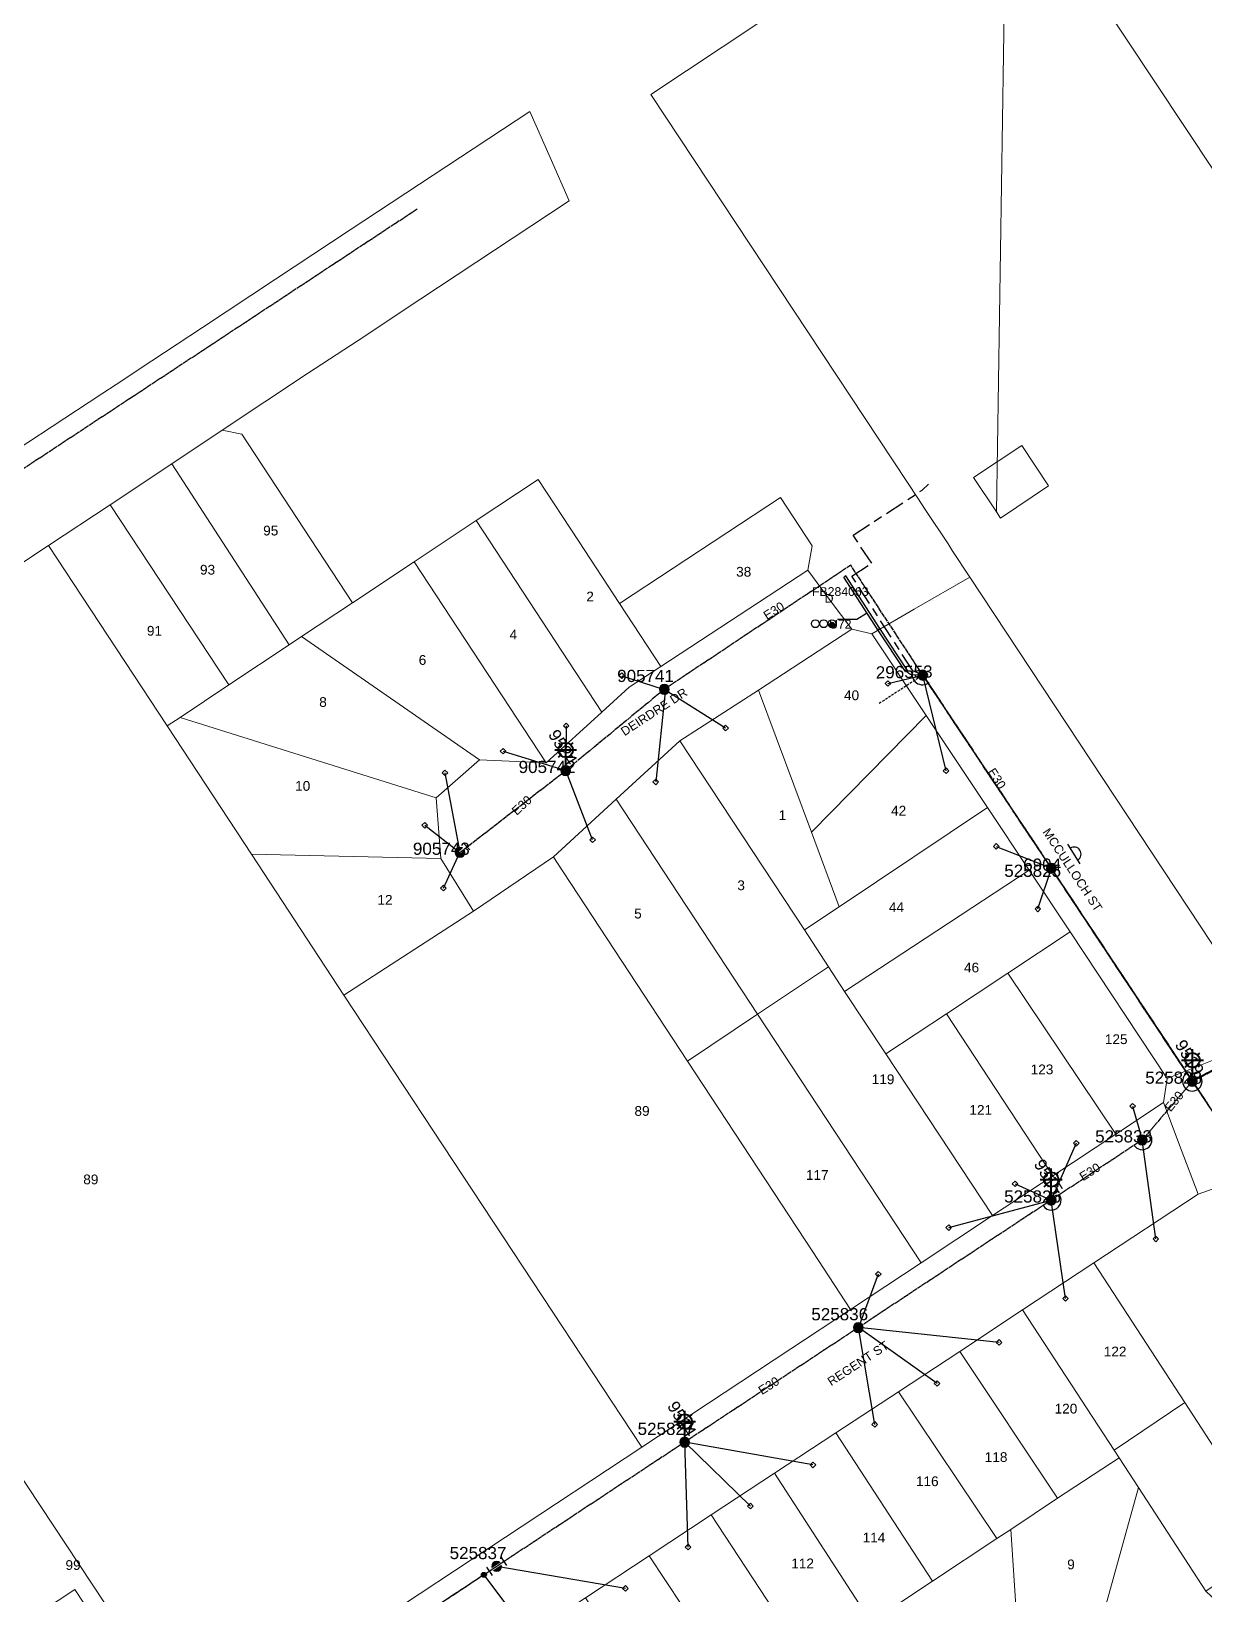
# Model space of a CAD drawing. Header units: metres. Extents: x 302064 to 305578, y 6265466 to 6271990.
# Drawn here: x 302596.1 to 302836.8, y 6271375.5 to 6271696.2 of the extents above; entities that cross this region are included whole.
import ezdxf
from ezdxf.enums import TextEntityAlignment as Align

# ---------------------------------------------------------------- set-up
doc = ezdxf.new("R2010")
doc.units = ezdxf.units.M
for name, pattern in [('Cable Exist OH', [1, 1, 0]), ('Cable Exist UG', [8.2, 4, -1.2, 1.8, -1.2]), ('DASHED', [0.75, 0.5, -0.25])]:
    doc.linetypes.add(name, pattern=pattern)
doc.layers.get('0').update_dxf_attribs({"color": 6})
for name, color, linetype in [('_User Miscellaneous12', 7, 'Continuous'), ('_User_LV_Exist', 7, 'Continuous'), ('Duct_SP_EXT', 7, 'Continuous'), ('Equip_LV_EXT', 7, 'Continuous'), ('Equip_SP_HV_EXT', 7, 'Continuous'), ('Equip_SP_SL_EXT', 7, 'Continuous'), ('Mains_HV_EXT', 1, 'Continuous'), ('Mains_LV_EXT', 5, 'Continuous'), ('Mains_SL_EXT', 3, 'Continuous'), ('Services_SP_EXT', 7, 'Continuous'), ('SupportsOH_SP_TR_HV_LV_SL_EXT', 7, 'Continuous'), ('Trench_SP_EXT', 7, 'Continuous')]:
    doc.layers.add(name, color=color, linetype=linetype)
doc.layers.add('Cadastre Land Parcels_SP_EXT', color=7, linetype='Continuous', lineweight=5)
doc.layers.add('Cadastre Roads_SP_EXT', color=9, linetype='Continuous', lineweight=5)
doc.layers.add('UNKNOWN_FEATURES', color=1, linetype='DASHED', plot=False)
doc.styles.add('iecARIAL', font='arial.ttf', dxfattribs={"height": 2})
doc.styles.add('POLE_LABEL', font='arial.ttf')
doc.styles.get("Standard").update_dxf_attribs({"font": 'arial.ttf'})

# ---------------------------------------------------------------- blocks, each defined once
blk = doc.blocks.new('DUCT_EXT')
blk.add_circle((0, 0.8), 0.8)
at = {"flags": 1}
blk.add_attdef('Z', (0, 0), '', height=0.2, dxfattribs=at)
at = {"flags": 9}
for tag, p in [('DUCT_CODE', (0, 0)), ('XSECT_TYPE', (0, -0.2)), ('STATE', (0, -0.6)), ('FB_REFERENCE', (0, -0.4)), ('NOTES', (0, -0.8))]:
    blk.add_attdef(tag, text='', height=0.2, dxfattribs=at).set_placement(p, align=Align.MIDDLE_LEFT)
blk = doc.blocks.new('SL_LANTERN_EXT')
at = {"lineweight": 40}
for p, q in [((0, 1.97), (0, 6.47)), ((-2.25, 4.22), (2.25, 4.22)), ((-1.46, 5.68), (-1.06, 5.28)), ((1.46, 5.68), (1.06, 5.28)), ((-1.46, 2.76), (-1.06, 3.16)), ((0, 0), (0, 2.72)), ((1.46, 2.76), (1.06, 3.16))]:
    blk.add_line(p, q, dxfattribs=at)
blk.add_circle((0, 4.22), 1.5, dxfattribs=at)
at = {"style": 'iecARIAL', "flags": 8}
blk.add_attdef('ASSET_NUM', (1.5, 1.5), '', height=2.5, dxfattribs=at)
for tag, p, height, flags in [('OPERATING_VOLTAGE', (0.98, -1.65), 0.2, 9), ('ORIENTATION', (0.98, -1.85), 0.2, 9), ('OWNED_BY', (0.98, -2.05), 0.2, 9), ('STATE', (0.98, -2.25), 0.2, 9), ('CONSTRUCTED_VOLTAGE', (0.98, -0.65), 0.2, 9), ('CONTROL_TYPE', (0.98, -0.85), 0.2, 9), ('LANTERN_PURPOSE', (0.98, -1.05), 0.2, 9), ('LANTERN_TYPE', (0.98, -1.25), 0.2, 9), ('NO_PHASES', (0.98, -1.45), 0.2, 9), ('USAGE', (0.98, -2.45), 0.2, 9), ('CEXIST', (0.98, -2.65), 0.2, 9), ('CNEW', (0.98, -2.85), 0.2, 9), ('CNUMBER', (0.98, -3.05), 0.2, 9), ('CREMOVE', (0.98, -3.25), 0.2, 9), ('LNUMBER', (2.18, -3.25), 2.5, 8), ('CREPLACE', (0.98, -3.45), 0.2, 9), ('LKINGHEIGHT', (0.98, -3.65), 0.2, 9), ('LBRACKET', (0.98, -3.85), 0.2, 9), ('LBRACKETVOCAB', (0.98, -4.05), 0.2, 9), ('LCATEGORY', (0.98, -4.25), 0.2, 9), ('LCHARGE1', (0.98, -4.45), 0.2, 9), ('LCHARGE1PERCENT', (0.98, -4.65), 0.2, 9), ('LCHARGE2', (0.98, -4.85), 0.2, 9), ('LCHARGE2PERCENT', (0.98, -5.05), 0.2, 9), ('LCHARGE3', (0.98, -5.25), 0.2, 9), ('LCHARGE3PERCENT', (0.98, -5.45), 0.2, 9), ('LEXIST', (0.98, -5.65), 0.2, 9), ('LLAMP', (0.98, -5.85), 0.2, 9), ('LLAMPVOCAB', (0.98, -6.05), 0.2, 9), ('LMAST', (0.98, -6.25), 0.2, 9), ('LMASTVOCAB', (0.98, -6.45), 0.2, 9), ('STREETNAME', (0.98, -9.25), 0.2, 9), ('SUBURB', (0.98, -9.45), 0.2, 1), ('LNEW', (0.98, -6.65), 0.2, 9), ('LANTNUMBER', (0.98, -6.85), 0.2, 9), ('LOUTREACH', (0.98, -7.25), 0.2, 9), ('LOUTREACHVOCAB', (0.98, -7.45), 0.2, 9), ('LRATECODE', (0.98, -7.65), 0.2, 9), ('LREMOVE', (0.98, -7.85), 0.2, 9), ('LREPLACE', (0.98, -8.05), 0.2, 9), ('LTYPE', (0.98, -8.25), 0.2, 9), ('LTYPEVOCAB', (0.98, -8.45), 0.2, 9), ('LEGEND', (0.98, -8.65), 0.2, 9), ('LOCATION', (0.98, -8.85), 0.2, 9), ('NOTES', (0.98, -9.05), 0.2, 9)]:
    blk.add_attdef(tag, p, '', height=height, dxfattribs=dict(flags=flags))
blk = doc.blocks.new('CCP_EXT')
blk.add_wipeout([(0, 0.57), (0.57, 0), (0, -0.57), (-0.57, 0)])
blk.add_lwpolyline([(-0.57, 0), (0, 0.57), (0.57, 0), (0, -0.57), (-0.57, 0)])
at = {"flags": 1}
blk.add_attdef('Z', (0, 0), '', height=0.2, dxfattribs=at)
at = {"flags": 9}
for tag, p in [('CCP_TYPE', (0, 0)), ('CONSTRUCTED_VOLTAGE', (0, -0.2)), ('OPERATING_VOLTAGE', (0, -0.6)), ('ORIENTATION', (0, -0.8)), ('OWNED_BY', (0, -1)), ('STATE', (0, -1.8)), ('NO_PHASES', (0, -0.4)), ('USAGE', (0, -1.2)), ('LEGEND', (0, -1.4)), ('LIFE_SUPPORT', (0, -1.6)), ('NOTES', (0, -2))]:
    blk.add_attdef(tag, text='', height=0.2, dxfattribs=at).set_placement(p, align=Align.MIDDLE_LEFT)
blk = doc.blocks.new('POLE_EXT')
blk.add_hatch(color=256).paths.add_polyline_path([(-1, 0, 1), (1, 0, 1)])
blk.add_lwpolyline([(-1, 0, 1), (1, 0, 1)], format="xyb", close=True)
for tag, height, flags, p in [('pNumber', 2.5, 8, (-17.84, 2.07)), ('OWNED_BY', 0.2, 9, (1.35, -0.4)), ('SPECIAL_USE', 0.2, 9, (1.35, -0.8)), ('STATE', 0.2, 9, (1.35, -1)), ('cLV', 0.2, 9, (1.35, -1.4)), ('hDepth', 0.2, 9, (1.35, -1.6)), ('hDia', 0.2, 9, (1.35, -1.8)), ('cHV', 0.2, 9, (1.35, -2)), ('PARENT', 0.2, 9, (1.35, -0.6)), ('USAGE', 0.2, 9, (1.35, -1.2)), ('LBRACKET', 0.2, 9, (1.35, -2.2)), ('LExisting', 0.2, 9, (1.35, -2.4)), ('LANTNUMBER', 0.2, 9, (1.35, -2.6)), ('LOther', 0.2, 9, (1.35, -2.8)), ('LRemove', 0.2, 9, (1.35, -3)), ('LEGEND', 0.2, 9, (1.35, -3.2)), ('cLinedev', 0.2, 9, (1.35, -3.4)), ('pExisting', 0.2, 9, (1.35, -3.8)), ('pFooting', 0.2, 9, (1.35, -4.4)), ('pNew', 0.2, 9, (1.35, -4.6)), ('pRelocate', 0.2, 9, (1.35, -5)), ('pRemove', 0.2, 9, (1.35, -5.2)), ('pReplace', 0.2, 9, (1.35, -5.4)), ('pStay', 0.2, 9, (1.35, -5.6)), ('pType', 0.2, 9, (1.35, -5.8)), ('cspan', 0.2, 9, (1.35, -6)), ('STREETNAME', 0.2, 9, (1.35, -6.2)), ('SUBURB', 0.2, 9, (1.35, -6.4)), ('LOCATION', 0.2, 9, (1.35, -3.6)), ('PFNUMBER', 0.2, 9, (1.35, -4)), ('NEWPFNUMBER', 0.2, 9, (1.35, -4.2)), ('OPERATED_BY', 0.2, 9, (1.36, -7.01)), ('NOTES', 0.2, 9, (1.35, -6.6)), ('MAINTAINED_BY', 0.2, 9, (1.36, -6.81))]:
    blk.add_attdef(tag, text='', height=height, dxfattribs=dict(flags=flags)).set_placement(p, align=Align.MIDDLE_LEFT)
at = {"style": 'POLE_LABEL'}
for tag, height, flags, p in [('ASSET_NUM', 2.5, 8, (2, 2)), ('STRUCTURE_PLANT_NUMBER', 0.2, 9, (1.35, 0.03)), ('STREET_CODE', 0.2, 9, (1.35, -0.2))]:
    blk.add_attdef(tag, text='', height=height, dxfattribs=dict(at, flags=flags)).set_placement(p, align=Align.MIDDLE_LEFT)
at = {"flags": 1}
blk.add_attdef('Z', (1.35, -7.33), '', height=0.2, dxfattribs=at)
blk = doc.blocks.new('HV_USL_CLOSED_EXT')
blk.add_line((2.4, 5.5), (-2.4, 5.5))
blk.add_lwpolyline([(1.44, 5.5, 0.414214), (0, 6.94, 0.414214), (-1.44, 5.5)], format="xyb")
for tag, height, flags, p in [('ASSET_NUM', 2.5, 8, (2, 2)), ('STREET_CODE', 0.2, 9, (1.5, 0)), ('ACTUAL_STATUS', 0.2, 9, (1.5, -0.2)), ('CONSTRUCTED_VOLTAGE', 0.2, 9, (1.5, -0.4)), ('OPERATING_VOLTAGE', 0.2, 9, (1.5, -0.8)), ('ORIENTATION', 0.2, 9, (1.5, -1)), ('OWNED_BY', 0.2, 9, (1.5, -1.2)), ('OPERATED_BY', 0.2, 9, (1.5, -1.4)), ('STATE', 0.2, 9, (1.5, -1.8)), ('SWITCH_TYPE', 0.2, 9, (1.5, -2)), ('STREETNAME', 0.2, 9, (1.5, -2.8)), ('SUBURB', 0.2, 9, (1.5, -3)), ('NO_PHASES', 0.2, 9, (1.5, -0.6)), ('MAINTAINED_BY', 0.2, 9, (1.5, -1.6)), ('USAGE', 0.2, 9, (1.5, -2.2)), ('LEGEND', 0.2, 9, (1.5, -2.4)), ('LOCATION', 0.2, 9, (1.5, -2.6)), ('NOTES', 0.2, 9, (1.5, -3.2)), ('Z', 0.2, 1, (1.5, -3.6)), ('LABEL_ALIGNMENT', 0.2, 9, (1.5, -3.4))]:
    blk.add_attdef(tag, text='', height=height, dxfattribs=dict(flags=flags)).set_placement(p, align=Align.MIDDLE_LEFT)
blk = doc.blocks.new('End Shackle_EXT')
blk.add_wipeout([(0, 0.25), (1.81, 0.25), (1.82, -0.25), (0, -0.25)])
blk.add_line((1.81, -1), (1.81, 1))
at = {"flags": 1}
blk.add_attdef('Z', (0, 0), '', height=0.2, dxfattribs=at)
at = {"flags": 9}
for tag, p in [('CONNECTOR_TYPE', (0, 0)), ('CONSTRUCTED_VOLTAGE', (0, -0.2)), ('OPERATING_VOLTAGE', (0, -0.6)), ('ORIENTATION', (0, -0.8)), ('OWNED_BY', (0, -1)), ('STATE', (0, -1.2)), ('NO_PHASES', (0, -0.4)), ('USAGE', (0, -1.4)), ('NOTES', (0, -1.6))]:
    blk.add_attdef(tag, text='', height=0.2, dxfattribs=at).set_placement(p, align=Align.MIDDLE_LEFT)
blk = doc.blocks.new('CABLE_LARGE_EXT')
h = blk.add_hatch(color=256)
edge = h.paths.add_edge_path()
edge.add_arc((0, 0.55), 0.55, 0, 360)
blk.add_circle((0, 0.55), 0.55)
at = {"flags": 1}
blk.add_attdef('Z', (0, 0), '', height=0.2, dxfattribs=at)
at = {"flags": 9}
for tag, p in [('COND_CODE', (0, 0)), ('STATE', (0, -0.4)), ('XSECT_SIZE', (0, -0.6)), ('FB_REFERENCE', (0, -0.2)), ('NOTES', (0, -0.8))]:
    blk.add_attdef(tag, text='', height=0.2, dxfattribs=at).set_placement(p, align=Align.MIDDLE_LEFT)
blk = doc.blocks.new('CONNECTOR_NODE_EXT')
h = blk.add_hatch(color=256)
edge = h.paths.add_edge_path()
edge.add_arc((0, 0), 0.5, 0, 360)
blk.add_circle((0, 0), 0.5)
at = {"flags": 1}
blk.add_attdef('Z', (0, 0), '', height=0.2, dxfattribs=at)
at = {"flags": 9}
for tag, p in [('CONNECTOR_TYPE', (0, 0)), ('CONSTRUCTED_VOLTAGE', (0, -0.2)), ('OPERATING_VOLTAGE', (0, -0.6)), ('ORIENTATION', (0, -0.8)), ('SUBTYPE', (0, -1)), ('NO_PHASES', (0, -0.4)), ('USAGE', (0, -1.2)), ('NOTES', (0, -1.4))]:
    blk.add_attdef(tag, text='', height=0.2, dxfattribs=at).set_placement(p, align=Align.MIDDLE_LEFT)

msp = doc.modelspace()

# ---------------------------------------------------------------- linework, layer by layer
at = {"layer": '_User Miscellaneous12'}
for p, q in [((302762.767, 6271584.263), (302762.969, 6271584.393)), ((302769.761, 6271573.447), (302762.767, 6271584.263)), ((302763.171, 6271584.523), (302762.969, 6271584.393)), ((302770.162, 6271573.71), (302763.171, 6271584.523)), ((302769.761, 6271573.447), (302769.962, 6271573.579)), ((302775.456, 6271564.864), (302769.761, 6271573.447)), ((302770.162, 6271573.71), (302769.962, 6271573.579)), ((302775.856, 6271565.129), (302770.162, 6271573.71)), ((302775.456, 6271564.864), (302775.656, 6271564.996)), ((302775.856, 6271565.129), (302775.656, 6271564.996))]:
    msp.add_line(p, q, dxfattribs=at)
at = {"layer": '_User_LV_Exist', "linetype": 'Cable Exist OH'}
for points in [[(302764.196, 6271586.69), (302725.939, 6271561.236)], [(302834.255, 6271480.83), (302805.341, 6271524.519)], [(302834.255, 6271480.83), (302881.161, 6271505.518)], [(302834.255, 6271480.83), (302860.629, 6271441.171), (302879.163, 6271413.074)], [(302765.766, 6271430.307), (302730.133, 6271406.79)]]:
    msp.add_lwpolyline(points, dxfattribs=at)
at = {"layer": '_User_LV_Exist', "linetype": 'Continuous'}
for points in [[(302833.065, 6271482.437, 2.2974688), (302835.944, 6271481.902)], [(302822.314, 6271467.688, 0.9999926), (302825.644, 6271469.905)], [(302803.646, 6271455.342, 1.0238179), (302806.982, 6271457.548)]]:
    msp.add_lwpolyline(points, format="xyb", dxfattribs=at)
at = {"layer": 'Cadastre Land Parcels_SP_EXT', "linetype": 'Continuous'}
for points in [[(302996.509, 6271586.755), (302869.467, 6271778.543), (302868.659, 6271779.769), (302839.189, 6271760.295), (302822.774, 6271749.426), (302796.124, 6271731.719), (302924.176, 6271538.82), (302996.509, 6271586.755)], [(302796.123, 6271731.719), (302723.223, 6271683.278), (302775.809, 6271603.692), (302777.941, 6271600.463), (302779.479, 6271598.136), (302784.149, 6271591.068), (302785.031, 6271589.733), (302788.643, 6271584.267), (302850.803, 6271490.187), (302924.176, 6271538.82), (302796.123, 6271731.719), (302794.069, 6271597.623), (302789.4, 6271604.69), (302799.32, 6271611.245), (302804.793, 6271602.962), (302794.912, 6271596.347), (302794.069, 6271597.623)], [(302661.981, 6271578.967), (302639.272, 6271613.573), (302635.281, 6271614.38), (302624.928, 6271607.482), (302649.028, 6271570.385), (302651.538, 6271572.045), (302661.981, 6271578.967)], [(302649.028, 6271570.385), (302624.928, 6271607.482), (302612.267, 6271599.119), (302636.631, 6271562.127), (302649.028, 6271570.385)], [(302725.236, 6271565.914), (302716.735, 6271578.869), (302708.364, 6271591.71), (302700.086, 6271604.305), (302687.385, 6271595.859), (302713.148, 6271556.561), (302718.741, 6271561.671), (302725.236, 6271565.914)], [(302623.96, 6271553.721), (302626.638, 6271555.467), (302636.631, 6271562.127), (302612.267, 6271599.119), (302599.635, 6271590.772), (302623.96, 6271553.721)], [(302756.291, 6271590.707), (302749.808, 6271600.586), (302716.735, 6271578.869), (302725.236, 6271565.914), (302755.388, 6271585.689), (302756.291, 6271590.707)], [(302713.148, 6271556.561), (302687.385, 6271595.859), (302674.615, 6271587.368), (302701.737, 6271546.136), (302713.148, 6271556.561)], [(302623.96, 6271553.721), (302599.635, 6271590.773), (302507.795, 6271529.985), (302537.178, 6271485.555), (302546.139, 6271472.021), (302555.099, 6271458.496), (302566.762, 6271440.818), (302592.58, 6271401.844), (302630.067, 6271345.171), (302647.27, 6271356.823), (302665.429, 6271368.821), (302721.356, 6271405.77), (302660.233, 6271498.514), (302641.253, 6271527.448), (302623.96, 6271553.721)], [(302701.737, 6271546.136), (302674.615, 6271587.368), (302661.981, 6271578.967), (302651.538, 6271572.045), (302688.031, 6271546.762), (302701.737, 6271546.136)], [(302768.545, 6271572.639), (302764.426, 6271573.56), (302745.266, 6271561.094), (302756.139, 6271531.918), (302779.674, 6271555.866), (302768.545, 6271572.639)], [(302688.031, 6271546.762), (302651.538, 6271572.045), (302649.028, 6271570.385), (302636.631, 6271562.127), (302626.638, 6271555.467), (302679.167, 6271538.997), (302688.031, 6271546.762)], [(302756.139, 6271531.918), (302745.266, 6271561.094), (302729.15, 6271550.66), (302754.696, 6271511.892), (302761.822, 6271516.587), (302756.139, 6271531.918)], [(302679.167, 6271538.997), (302626.638, 6271555.467), (302623.96, 6271553.721), (302641.253, 6271527.449), (302680.126, 6271526.504), (302679.167, 6271538.997)], [(302792.238, 6271536.98), (302779.674, 6271555.866), (302756.139, 6271531.918), (302761.822, 6271516.587), (302792.238, 6271536.98)], [(302745.093, 6271494.606), (302759.628, 6271504.33), (302754.696, 6271511.892), (302729.15, 6271550.66), (302716.089, 6271538.704), (302745.093, 6271494.606)], [(302745.093, 6271494.606), (302716.089, 6271538.704), (302703.209, 6271526.859), (302703.773, 6271526.005), (302730.708, 6271484.984), (302745.093, 6271494.606)], [(302800.782, 6271524.149), (302792.238, 6271536.98), (302761.822, 6271516.587), (302754.696, 6271511.892), (302759.628, 6271504.33), (302762.937, 6271499.256), (302800.782, 6271524.149)], [(302680.126, 6271526.504), (302641.253, 6271527.449), (302660.233, 6271498.514), (302686.815, 6271515.737), (302680.126, 6271526.504)], [(302730.708, 6271484.984), (302703.773, 6271526.005), (302703.209, 6271526.859), (302686.815, 6271515.737), (302660.233, 6271498.514), (302721.356, 6271405.77), (302751.879, 6271425.969), (302764.128, 6271434.009), (302756.395, 6271445.862), (302730.708, 6271484.984)], [(302809.171, 6271511.492), (302800.782, 6271524.149), (302762.937, 6271499.256), (302771.394, 6271486.433), (302783.855, 6271494.688), (302796.391, 6271502.997), (302809.171, 6271511.492)], [(302829.131, 6271481.383), (302809.171, 6271511.492), (302796.391, 6271502.997), (302818.545, 6271469.978), (302828.326, 6271476.467), (302829.131, 6271481.383)], [(302762.937, 6271499.256), (302759.628, 6271504.33), (302745.093, 6271494.606), (302778.651, 6271443.583), (302793.256, 6271453.27), (302771.394, 6271486.433), (302762.937, 6271499.256)], [(302818.545, 6271469.978), (302796.391, 6271502.997), (302783.855, 6271494.688), (302805.614, 6271461.427), (302818.545, 6271469.978)], [(302778.651, 6271443.583), (302745.093, 6271494.606), (302730.708, 6271484.984), (302756.395, 6271445.862), (302764.128, 6271434.009), (302778.651, 6271443.583)], [(302805.614, 6271461.427), (302783.855, 6271494.688), (302771.394, 6271486.433), (302793.256, 6271453.27), (302805.614, 6271461.427)], [(302869.324, 6271420.774), (302846.167, 6271455.632), (302843.28, 6271458.222), (302839.3, 6271459.07), (302835.477, 6271457.684), (302814.027, 6271443.586), (302832.723, 6271414.922), (302841.322, 6271401.68), (302869.324, 6271420.774)], [(302818.221, 6271405.167), (302832.723, 6271414.922), (302814.027, 6271443.586), (302799.406, 6271433.926), (302818.221, 6271405.167)], [(302818.221, 6271405.167), (302799.406, 6271433.926), (302786.551, 6271425.38), (302806.624, 6271395.279), (302819.233, 6271403.619), (302818.221, 6271405.167)], [(302806.624, 6271395.279), (302786.551, 6271425.38), (302774, 6271417.121), (302794.172, 6271387.02), (302797.037, 6271388.9), (302806.624, 6271395.279)], [(302879.682, 6271405.159), (302869.324, 6271420.774), (302841.322, 6271401.68), (302832.723, 6271414.922), (302818.221, 6271405.167), (302819.233, 6271403.619), (302823.229, 6271397.485), (302837.048, 6271376.243), (302879.682, 6271405.159)], [(302794.172, 6271387.02), (302774, 6271417.121), (302761.157, 6271408.685), (302780.936, 6271378.276), (302794.172, 6271387.02)], [(302780.936, 6271378.276), (302761.157, 6271408.685), (302748.527, 6271400.411), (302768.306, 6271369.937), (302774.234, 6271373.83), (302780.936, 6271378.276)], [(302823.229, 6271397.485), (302819.233, 6271403.619), (302806.624, 6271395.279), (302797.037, 6271388.9), (302799.042, 6271358.576), (302802.206, 6271361.148), (302812.831, 6271360.054), (302823.229, 6271397.485)], [(302630.067, 6271345.171), (302592.58, 6271401.844), (302576.188, 6271391.037), (302591.606, 6271367.663), (302605.046, 6271376.557), (302627.04, 6271343.167), (302630.067, 6271345.171)], [(302768.306, 6271369.937), (302748.527, 6271400.411), (302735.581, 6271391.875), (302755.543, 6271361.48), (302768.306, 6271369.937)], [(302837.048, 6271376.243), (302823.229, 6271397.485), (302812.831, 6271360.054), (302819.489, 6271351.98), (302848.745, 6271365.303), (302837.048, 6271376.243)], [(302755.543, 6271361.48), (302735.581, 6271391.875), (302722.862, 6271383.507), (302742.939, 6271353.139), (302755.543, 6271361.48)], [(302799.042, 6271358.576), (302797.037, 6271388.9), (302794.172, 6271387.02), (302780.936, 6271378.276), (302774.234, 6271373.83), (302787.24, 6271343.653), (302795.016, 6271355.307), (302799.042, 6271358.576)], [(302742.939, 6271353.139), (302722.862, 6271383.507), (302709.798, 6271374.871), (302727.409, 6271347.822), (302737.573, 6271349.606), (302742.939, 6271353.139)], [(302613.8, 6271334.411), (302627.04, 6271343.167), (302605.046, 6271376.557), (302591.606, 6271367.663), (302592.515, 6271366.286), (302613.8, 6271334.411)]]:
    msp.add_lwpolyline(points, close=True, dxfattribs=at)
at = {"layer": 'Duct_SP_EXT'}
for p, q in [((302762.767, 6271584.263), (302762.969, 6271584.393)), ((302769.761, 6271573.447), (302762.767, 6271584.263)), ((302763.171, 6271584.523), (302762.969, 6271584.393)), ((302770.162, 6271573.71), (302763.171, 6271584.523)), ((302769.761, 6271573.447), (302769.962, 6271573.579)), ((302775.456, 6271564.864), (302769.761, 6271573.447)), ((302770.162, 6271573.71), (302769.962, 6271573.579)), ((302775.856, 6271565.129), (302770.162, 6271573.71)), ((302775.456, 6271564.864), (302775.656, 6271564.996)), ((302775.856, 6271565.129), (302775.656, 6271564.996))]:
    msp.add_line(p, q, dxfattribs=at)
msp.add_lwpolyline([(302761.512, 6271575.625), (302765.473, 6271575.625), (302767.433, 6271576.888)], dxfattribs=at)
at = {"layer": 'Mains_HV_EXT', "linetype": 'Cable Exist OH'}
for points in [[(302834.283, 6271480.813), (302881.161, 6271505.518), (303161.288, 6271691.224)], [(302675.261, 6271659.736), (302632.668, 6271631.635), (302592.617, 6271605.239), (302545.122, 6271573.855), (302511.338, 6271551.526)], [(302805.341, 6271524.519), (302834.283, 6271480.813)], [(302834.283, 6271480.813), (302860.629, 6271441.171)]]:
    msp.add_lwpolyline(points, dxfattribs=at)
at = {"layer": 'Mains_HV_EXT', "linetype": 'Continuous'}
msp.add_lwpolyline([(302776.944, 6271565.045, 0.7661769), (302780.251, 6271562.639)], format="xyb", dxfattribs=at)
at = {"layer": 'Mains_LV_EXT', "linetype": 'Cable Exist OH'}
for points in [[(302764.196, 6271586.69), (302725.939, 6271561.236)], [(302834.255, 6271480.83), (302805.341, 6271524.519)], [(302834.255, 6271480.83), (302881.161, 6271505.518)], [(302834.255, 6271480.83), (302860.629, 6271441.171), (302879.163, 6271413.074)], [(302765.766, 6271430.307), (302730.133, 6271406.79)]]:
    msp.add_lwpolyline(points, dxfattribs=at)
at = {"layer": 'Mains_LV_EXT', "linetype": 'Continuous'}
for points in [[(302833.065, 6271482.437, 2.2974688), (302835.944, 6271481.902)], [(302822.314, 6271467.688, 0.9999926), (302825.644, 6271469.905)], [(302803.646, 6271455.342, 1.0238179), (302806.982, 6271457.548)]]:
    msp.add_lwpolyline(points, format="xyb", dxfattribs=at)
at = {"layer": 'Mains_SL_EXT', "linetype": 'Cable Exist OH'}
for points in [[(302881.161, 6271505.518), (302834.283, 6271480.949)], [(302879.232, 6271413.077), (302860.629, 6271441.171), (302834.283, 6271480.949)]]:
    msp.add_lwpolyline(points, dxfattribs=at)
at = {"layer": 'Services_SP_EXT'}
msp.add_lwpolyline([(302688.949, 6271379.573), (302702.266, 6271361.712)], dxfattribs=at)
at = {"layer": 'Trench_SP_EXT', "linetype": 'Cable Exist UG'}
msp.add_lwpolyline([(302775.484, 6271565.256), (302775.913, 6271564.687), (302775.913, 6271564.687, 0.1846018), (302776.804, 6271564.287), (302776.804, 6271564.287), (302778.982, 6271564.15)], format="xyb", dxfattribs=at)
at = {"layer": 'UNKNOWN_FEATURES'}
msp.add_lwpolyline([(302779.111, 6271563.956), (302780.93, 6271561.221)], dxfattribs=at)

# ---------------------------------------------------------------- block references
at = {"layer": 'Duct_SP_EXT'}
for name, p in [('DUCT_EXT', (302756.945, 6271573.892)), ('DUCT_EXT', (302758.645, 6271573.892)), ('DUCT_EXT', (302760.345, 6271573.892)), ('CABLE_LARGE_EXT', (302760.345, 6271573.892))]:
    msp.add_blockref(name, p, dxfattribs=at)
at = {"layer": 'Equip_SP_HV_EXT'}
ref = msp.add_blockref('HV_USL_CLOSED_EXT', (302805.341, 6271524.519), dxfattribs=dict(at, rotation=302.2198528803959))
ref.add_attrib('ASSET_NUM', '6904', dxfattribs={"layer": '0', "height": 2.5}).set_placement((302807.341, 6271525.269), align=Align.MIDDLE_RIGHT)
at = {"layer": 'Equip_SP_SL_EXT'}
ref = msp.add_blockref('SL_LANTERN_EXT', (302705.723, 6271544.574), dxfattribs=at)
ref.add_attrib('ASSET_NUM', '9524', dxfattribs={"layer": '0', "height": 2.5, "rotation": 302.20325, "style": 'iecARIAL'}).set_placement((302707.223, 6271546.074), align=Align.MIDDLE_RIGHT)
ref = msp.add_blockref('SL_LANTERN_EXT', (302834.283, 6271480.949), dxfattribs=at)
ref.add_attrib('ASSET_NUM', '9519', dxfattribs={"layer": '0', "height": 2.5, "rotation": 302.40883, "style": 'iecARIAL'}).set_placement((302835.783, 6271482.449), align=Align.MIDDLE_RIGHT)
ref = msp.add_blockref('SL_LANTERN_EXT', (302805.314, 6271456.444), dxfattribs=at)
ref.add_attrib('ASSET_NUM', '9515', dxfattribs={"layer": '0', "height": 2.5, "rotation": 302.05959, "style": 'iecARIAL'}).set_placement((302806.814, 6271457.944), align=Align.MIDDLE_RIGHT)
ref = msp.add_blockref('SL_LANTERN_EXT', (302730.133, 6271406.79), dxfattribs=at)
ref.add_attrib('ASSET_NUM', '9514', dxfattribs={"layer": '0', "height": 2.5, "rotation": 302.15703, "style": 'iecARIAL'}).set_placement((302731.633, 6271408.29), align=Align.MIDDLE_RIGHT)
at = {"layer": 'SupportsOH_SP_TR_HV_LV_SL_EXT'}
ref = msp.add_blockref('POLE_EXT', (302705.723, 6271544.574), dxfattribs=at)
ref.add_attrib('ASSET_NUM', '905742', dxfattribs={"layer": '0', "height": 2.5, "rotation": 0.04199, "style": 'POLE_LABEL'}).set_placement((302707.723, 6271545.324), align=Align.MIDDLE_RIGHT)
ref = msp.add_blockref('POLE_EXT', (302684.039, 6271527.793), dxfattribs=at)
ref.add_attrib('ASSET_NUM', '905743', dxfattribs={"layer": '0', "height": 2.5, "rotation": 0.07335, "style": 'POLE_LABEL'}).set_placement((302686.039, 6271528.543), align=Align.MIDDLE_RIGHT)
ref = msp.add_blockref('POLE_EXT', (302805.341, 6271524.519), dxfattribs=at)
ref.add_attrib('ASSET_NUM', '525825', dxfattribs={"layer": '0', "height": 2.5, "style": 'POLE_LABEL'}).set_placement((302807.341, 6271525.269), align=Align.TOP_RIGHT)
ref = msp.add_blockref('POLE_EXT', (302834.255, 6271480.83), dxfattribs=at)
ref.add_attrib('ASSET_NUM', '525828', dxfattribs={"layer": '0', "height": 2.5, "style": 'POLE_LABEL'}).set_placement((302836.255, 6271481.58), align=Align.MIDDLE_RIGHT)
ref = msp.add_blockref('POLE_EXT', (302823.982, 6271468.792), dxfattribs=at)
ref.add_attrib('ASSET_NUM', '525833', dxfattribs={"layer": '0', "height": 2.5, "rotation": 0.03437, "style": 'POLE_LABEL'}).set_placement((302825.982, 6271469.542), align=Align.MIDDLE_RIGHT)
ref = msp.add_blockref('POLE_EXT', (302765.766, 6271430.307), dxfattribs=at)
ref.add_attrib('ASSET_NUM', '525836', dxfattribs={"layer": '0', "height": 2.5, "rotation": 0.06959, "style": 'POLE_LABEL'}).set_placement((302767.766, 6271431.057), align=Align.BOTTOM_RIGHT)
ref = msp.add_blockref('POLE_EXT', (302730.133, 6271406.79), dxfattribs=at)
ref.add_attrib('ASSET_NUM', '525827', dxfattribs={"layer": '0', "height": 2.5, "rotation": 0.06955, "style": 'POLE_LABEL'}).set_placement((302732.133, 6271407.54), align=Align.BOTTOM_RIGHT)
ref = msp.add_blockref('POLE_EXT', (302691.574, 6271381.307), dxfattribs=at)
ref.add_attrib('ASSET_NUM', '525837', dxfattribs={"layer": '0', "height": 2.5, "style": 'POLE_LABEL'}).set_placement((302693.574, 6271382.057), align=Align.BOTTOM_RIGHT)

# ---------------------------------------------------------------- texts
at = {"layer": 'Cadastre Land Parcels_SP_EXT'}
for s, p in [('95', (302643.671, 6271592.805)), ('93', (302630.713, 6271584.778)), ('38', (302740.692, 6271584.353)), ('2', (302709.956, 6271579.27)), ('91', (302619.826, 6271572.241)), ('4', (302694.221, 6271571.481)), ('6', (302675.58, 6271566.256)), ('8', (302655.172, 6271557.631)), ('40', (302762.81, 6271559.015)), ('10', (302650.229, 6271540.428)), ('42', (302772.468, 6271535.338)), ('1', (302749.415, 6271534.43)), ('3', (302740.931, 6271520.038)), ('12', (302667.107, 6271517.051)), ('5', (302719.774, 6271514.232)), ('44', (302772.017, 6271515.532)), ('46', (302787.422, 6271503.169)), ('125', (302816.313, 6271488.463)), ('123', (302801.101, 6271482.273)), ('119', (302768.493, 6271480.246)), ('89', (302719.833, 6271473.745)), ('121', (302788.53, 6271473.955)), ('89', (302606.768, 6271459.697)), ('117', (302754.995, 6271460.609)), ('122', (302816.094, 6271424.4)), ('120', (302806.007, 6271412.674)), ('118', (302791.677, 6271402.74)), ('116', (302777.566, 6271397.776)), ('114', (302766.632, 6271386.228)), ('99', (302603.128, 6271380.593)), ('112', (302751.989, 6271380.926)), ('9', (302808.6, 6271380.723))]:
    msp.add_text(s, height=2, dxfattribs=at).set_placement(p)
at = {"layer": 'Cadastre Roads_SP_EXT'}
for s, rotation, p in [('DEIRDRE DR', 33.07974, (302717.783, 6271551.604)), ('REGENT ST', 33.39773, (302760.176, 6271418.258))]:
    msp.add_text(s, height=1.8, rotation=rotation, dxfattribs=at).set_placement(p)
at = {"layer": 'Duct_SP_EXT'}
for s, p in [('FB284063', (302756.245, 6271580.392)), ('D', (302758.845, 6271578.992)), ('U72', (302759.745, 6271573.692))]:
    msp.add_text(s, height=1.8, dxfattribs=at).set_placement(p)
at = {"layer": 'Mains_LV_EXT'}
for rotation, p in [(32.16194, (302747.001, 6271575.412)), (302.38062, (302792.228, 6271544.36)), (42.56583, (302695.674, 6271535.275)), (50.6196, (302829.788, 6271474.424)), (32.39763, (302811.834, 6271460.297)), (32.32821, (302745.967, 6271416.436))]:
    msp.add_text('E30', height=1.8, rotation=rotation, dxfattribs=at).set_placement(p)

# ---------------------------------------------------------------- next in the draw order: block references
at = {"layer": 'Services_SP_EXT'}
for p in [(302717.226, 6271564.026), (302771.825, 6271562.444), (302705.828, 6271553.754), (302738.522, 6271553.292), (302692.874, 6271548.543), (302680.97, 6271544.096), (302783.744, 6271544.539), (302724.198, 6271542.24), (302676.812, 6271533.339), (302711.244, 6271530.357), (302794.047, 6271529.021), (302680.63, 6271520.461), (302802.574, 6271516.19), (302822.005, 6271475.734), (302810.456, 6271468.103), (302797.894, 6271459.801), (302784.296, 6271450.81), (302826.764, 6271448.498), (302769.848, 6271441.254), (302808.244, 6271436.274), (302794.615, 6271427.261), (302781.896, 6271418.845), (302769.122, 6271410.443), (302756.448, 6271402.13), (302743.605, 6271393.691), (302730.818, 6271385.273), (302717.964, 6271376.794)]:
    msp.add_blockref('CCP_EXT', p, dxfattribs=at)

# ---------------------------------------------------------------- next in the draw order: block references
for p in [(302717.226, 6271564.026), (302771.825, 6271562.444), (302705.828, 6271553.754), (302738.522, 6271553.292), (302692.874, 6271548.543), (302680.97, 6271544.096), (302783.744, 6271544.539), (302724.198, 6271542.24), (302676.812, 6271533.339), (302711.244, 6271530.357), (302794.047, 6271529.021), (302680.63, 6271520.461), (302802.574, 6271516.19), (302822.005, 6271475.734), (302810.456, 6271468.103), (302797.894, 6271459.801), (302784.296, 6271450.81), (302826.764, 6271448.498), (302769.848, 6271441.254), (302808.244, 6271436.274), (302794.615, 6271427.261), (302781.896, 6271418.845), (302769.122, 6271410.443), (302756.448, 6271402.13), (302743.605, 6271393.691), (302730.818, 6271385.273), (302717.964, 6271376.794)]:
    msp.add_blockref('CCP_EXT', p, dxfattribs=at)

# ---------------------------------------------------------------- next in the draw order: linework, layer by layer
at = {"layer": '_User_LV_Exist', "linetype": 'Cable Exist OH'}
for points in [[(302778.982, 6271564.15), (302764.196, 6271586.69)], [(302805.341, 6271524.519), (302778.982, 6271564.15)], [(302725.939, 6271561.236), (302705.723, 6271544.574)], [(302834.255, 6271480.83), (302823.982, 6271468.792)], [(302823.982, 6271468.792), (302805.314, 6271456.444)], [(302805.314, 6271456.444), (302765.766, 6271430.307)]]:
    msp.add_lwpolyline(points, dxfattribs=at)
at = {"layer": 'Cadastre Roads_SP_EXT', "linetype": 'Continuous'}
msp.add_lwpolyline([(302507.795, 6271529.985), (302599.635, 6271590.773), (302612.267, 6271599.119), (302624.928, 6271607.482), (302635.281, 6271614.38), (302652.783, 6271625.999), (302663.156, 6271632.817), (302675.796, 6271641.181), (302706.405, 6271661.465), (302706.405, 6271661.465), (302702.517, 6271670.335), (302698.382, 6271679.77), (302661.543, 6271655.472), (302646.234, 6271645.373), (302631.225, 6271635.468), (302620.857, 6271628.626), (302613.518, 6271623.779), (302610.596, 6271621.85), (302600.385, 6271615.155), (302590.421, 6271608.574)], dxfattribs=at)
for points in [[(302764.426, 6271573.56), (302760.21, 6271579.217), (302755.388, 6271585.689), (302725.236, 6271565.914), (302718.741, 6271561.671), (302713.148, 6271556.561), (302701.737, 6271546.136), (302688.031, 6271546.762), (302679.167, 6271538.997), (302680.126, 6271526.504), (302686.815, 6271515.737), (302703.209, 6271526.859), (302716.089, 6271538.704), (302729.15, 6271550.66), (302745.266, 6271561.094), (302764.426, 6271573.56)], [(302850.803, 6271490.187), (302788.643, 6271584.267), (302777.225, 6271577.66), (302768.545, 6271572.639), (302779.674, 6271555.866), (302792.238, 6271536.98), (302800.782, 6271524.149), (302809.171, 6271511.492), (302829.131, 6271481.383), (302838.333, 6271485.122), (302850.803, 6271490.187)], [(302835.477, 6271457.684), (302831.992, 6271466.842), (302828.326, 6271476.467), (302818.545, 6271469.978), (302805.614, 6271461.427), (302793.256, 6271453.27), (302778.651, 6271443.583), (302764.128, 6271434.009), (302751.879, 6271425.969), (302721.356, 6271405.77), (302665.429, 6271368.821), (302671.305, 6271362.069), (302678.202, 6271354.144), (302687.972, 6271360.545), (302709.798, 6271374.871), (302722.862, 6271383.507), (302735.581, 6271391.875), (302748.527, 6271400.411), (302761.157, 6271408.684), (302774, 6271417.121), (302786.551, 6271425.38), (302799.406, 6271433.926), (302814.027, 6271443.586), (302835.477, 6271457.684)]]:
    msp.add_lwpolyline(points, close=True, dxfattribs=at)
at = {"layer": 'Mains_HV_EXT', "linetype": 'Cable Exist UG'}
msp.add_lwpolyline([(302778.982, 6271564.15), (302776.944, 6271565.045), (302764.432, 6271584.427), (302768.538, 6271587.108), (302764.665, 6271592.838), (302778.843, 6271602.114), (302780.152, 6271603.342)], dxfattribs=at)
at = {"layer": 'Mains_HV_EXT', "linetype": 'Cable Exist OH'}
msp.add_lwpolyline([(302778.982, 6271564.15), (302805.341, 6271524.519)], dxfattribs=at)
at = {"layer": 'Mains_LV_EXT', "linetype": 'Cable Exist OH'}
for points in [[(302778.982, 6271564.15), (302764.196, 6271586.69)], [(302805.341, 6271524.519), (302778.982, 6271564.15)], [(302725.939, 6271561.236), (302705.723, 6271544.574)], [(302834.255, 6271480.83), (302823.982, 6271468.792)], [(302823.982, 6271468.792), (302805.314, 6271456.444)], [(302805.314, 6271456.444), (302765.766, 6271430.307)]]:
    msp.add_lwpolyline(points, dxfattribs=at)
at = {"layer": 'Mains_SL_EXT', "linetype": 'Cable Exist OH'}
for points in [[(302764.196, 6271586.69), (302725.939, 6271561.236), (302705.723, 6271544.574)], [(302834.283, 6271480.949), (302805.341, 6271524.519), (302778.982, 6271564.15), (302764.196, 6271586.69)], [(302805.314, 6271456.444), (302765.766, 6271430.307), (302730.133, 6271406.79)]]:
    msp.add_lwpolyline(points, dxfattribs=at)
at = {"layer": 'Services_SP_EXT'}
for points in [[(302717.226, 6271564.026), (302725.939, 6271561.236)], [(302771.825, 6271562.444), (302778.982, 6271564.15)], [(302783.744, 6271544.539), (302778.982, 6271564.15)], [(302726.214, 6271561.419), (302724.198, 6271542.24)], [(302738.522, 6271553.292), (302725.939, 6271561.236)], [(302705.828, 6271553.754), (302705.723, 6271544.574)], [(302692.874, 6271548.544), (302705.723, 6271544.574)], [(302680.97, 6271544.096), (302684.039, 6271527.793)], [(302711.244, 6271530.357), (302705.723, 6271544.574)], [(302676.812, 6271533.339), (302684.039, 6271527.793)], [(302680.63, 6271520.461), (302684.039, 6271527.793)], [(302794.047, 6271529.021), (302805.341, 6271524.519)], [(302802.574, 6271516.191), (302805.341, 6271524.519)], [(302822.005, 6271475.734), (302823.982, 6271468.792)], [(302810.456, 6271468.103), (302805.314, 6271456.444)], [(302826.764, 6271448.498), (302823.982, 6271468.792)], [(302797.894, 6271459.801), (302805.314, 6271456.444)], [(302784.296, 6271450.81), (302805.314, 6271456.444)], [(302808.244, 6271436.274), (302805.314, 6271456.444)], [(302769.848, 6271441.254), (302765.766, 6271430.307)], [(302769.122, 6271410.443), (302765.766, 6271430.307)], [(302781.896, 6271418.845), (302765.766, 6271430.307)], [(302794.615, 6271427.261), (302765.766, 6271430.307)], [(302730.818, 6271385.273), (302730.133, 6271406.79)], [(302743.605, 6271393.691), (302730.133, 6271406.79)], [(302756.448, 6271402.13), (302730.133, 6271406.79)], [(302717.964, 6271376.794), (302691.574, 6271381.307)]]:
    msp.add_lwpolyline(points, dxfattribs=at)
at = {"layer": 'UNKNOWN_FEATURES'}
msp.add_lwpolyline([(302778.014, 6271563.498), (302770.047, 6271558.332)], dxfattribs=at)

# ---------------------------------------------------------------- next in the draw order: block references
at = {"layer": 'SupportsOH_SP_TR_HV_LV_SL_EXT'}
ref = msp.add_blockref('POLE_EXT', (302778.982, 6271564.15), dxfattribs=at)
ref.add_attrib('ASSET_NUM', '296553', dxfattribs={"layer": '0', "height": 2.5, "rotation": 1, "style": 'POLE_LABEL'}).set_placement((302780.982, 6271564.9), align=Align.MIDDLE_RIGHT)
ref = msp.add_blockref('POLE_EXT', (302725.939, 6271561.235), dxfattribs=at)
ref.add_attrib('ASSET_NUM', '905741', dxfattribs={"layer": '0', "height": 2.5, "rotation": 359.98853, "style": 'POLE_LABEL'}).set_placement((302727.939, 6271561.985), align=Align.BOTTOM_RIGHT)
ref = msp.add_blockref('POLE_EXT', (302805.314, 6271456.444), dxfattribs=at)
ref.add_attrib('ASSET_NUM', '525826', dxfattribs={"layer": '0', "height": 2.5, "rotation": 359.93504, "style": 'POLE_LABEL'}).set_placement((302807.314, 6271457.194), align=Align.MIDDLE_RIGHT)

# ---------------------------------------------------------------- next in the draw order: texts
at = {"layer": 'Cadastre Roads_SP_EXT'}
msp.add_text('MCCULLOCH ST', height=1.8, rotation=303.51605, dxfattribs=at).set_placement((302803.454, 6271531.975))

# ---------------------------------------------------------------- next in the draw order: block references
at = {"layer": 'Mains_LV_EXT'}
for p, rotation in [((302684.039, 6271527.793), 42.5658258277002), ((302691.574, 6271381.307), 33.50747109152985)]:
    msp.add_blockref('End Shackle_EXT', p, dxfattribs=dict(at, rotation=rotation))

# ---------------------------------------------------------------- next in the draw order: linework, layer by layer
at = {"layer": '_User_LV_Exist', "linetype": 'Cable Exist OH'}
msp.add_lwpolyline([(302684.039, 6271527.793), (302705.723, 6271544.574)], dxfattribs=at)
at = {"layer": 'Mains_LV_EXT', "linetype": 'Cable Exist OH'}
msp.add_lwpolyline([(302684.039, 6271527.793), (302705.723, 6271544.574)], dxfattribs=at)

# ---------------------------------------------------------------- next in the draw order: block references
at = {"layer": 'Mains_LV_EXT', "rotation": 213.4516014521202}
msp.add_blockref('End Shackle_EXT', (302691.574, 6271381.307), dxfattribs=at)

# ---------------------------------------------------------------- next in the draw order: linework, layer by layer
at = {"layer": '_User_LV_Exist', "linetype": 'Cable Exist OH'}
for points in [[(302730.133, 6271406.79), (302691.574, 6271381.307)], [(302691.574, 6271381.307), (302688.949, 6271379.573)], [(302688.949, 6271379.573), (302661.217, 6271361.251)]]:
    msp.add_lwpolyline(points, dxfattribs=at)
at = {"layer": 'Mains_LV_EXT', "linetype": 'Cable Exist OH'}
for points in [[(302730.133, 6271406.79), (302691.574, 6271381.307)], [(302691.574, 6271381.307), (302688.949, 6271379.573)], [(302688.949, 6271379.573), (302661.217, 6271361.251)]]:
    msp.add_lwpolyline(points, dxfattribs=at)
at = {"layer": 'Mains_SL_EXT', "linetype": 'Cable Exist OH'}
msp.add_lwpolyline([(302730.133, 6271406.79), (302691.574, 6271381.307), (302661.217, 6271361.251)], dxfattribs=at)

# ---------------------------------------------------------------- next in the draw order: block references
at = {"layer": 'Equip_LV_EXT'}
msp.add_blockref('CONNECTOR_NODE_EXT', (302688.949, 6271379.573), dxfattribs=at)

doc.saveas('drawing.dxf')
